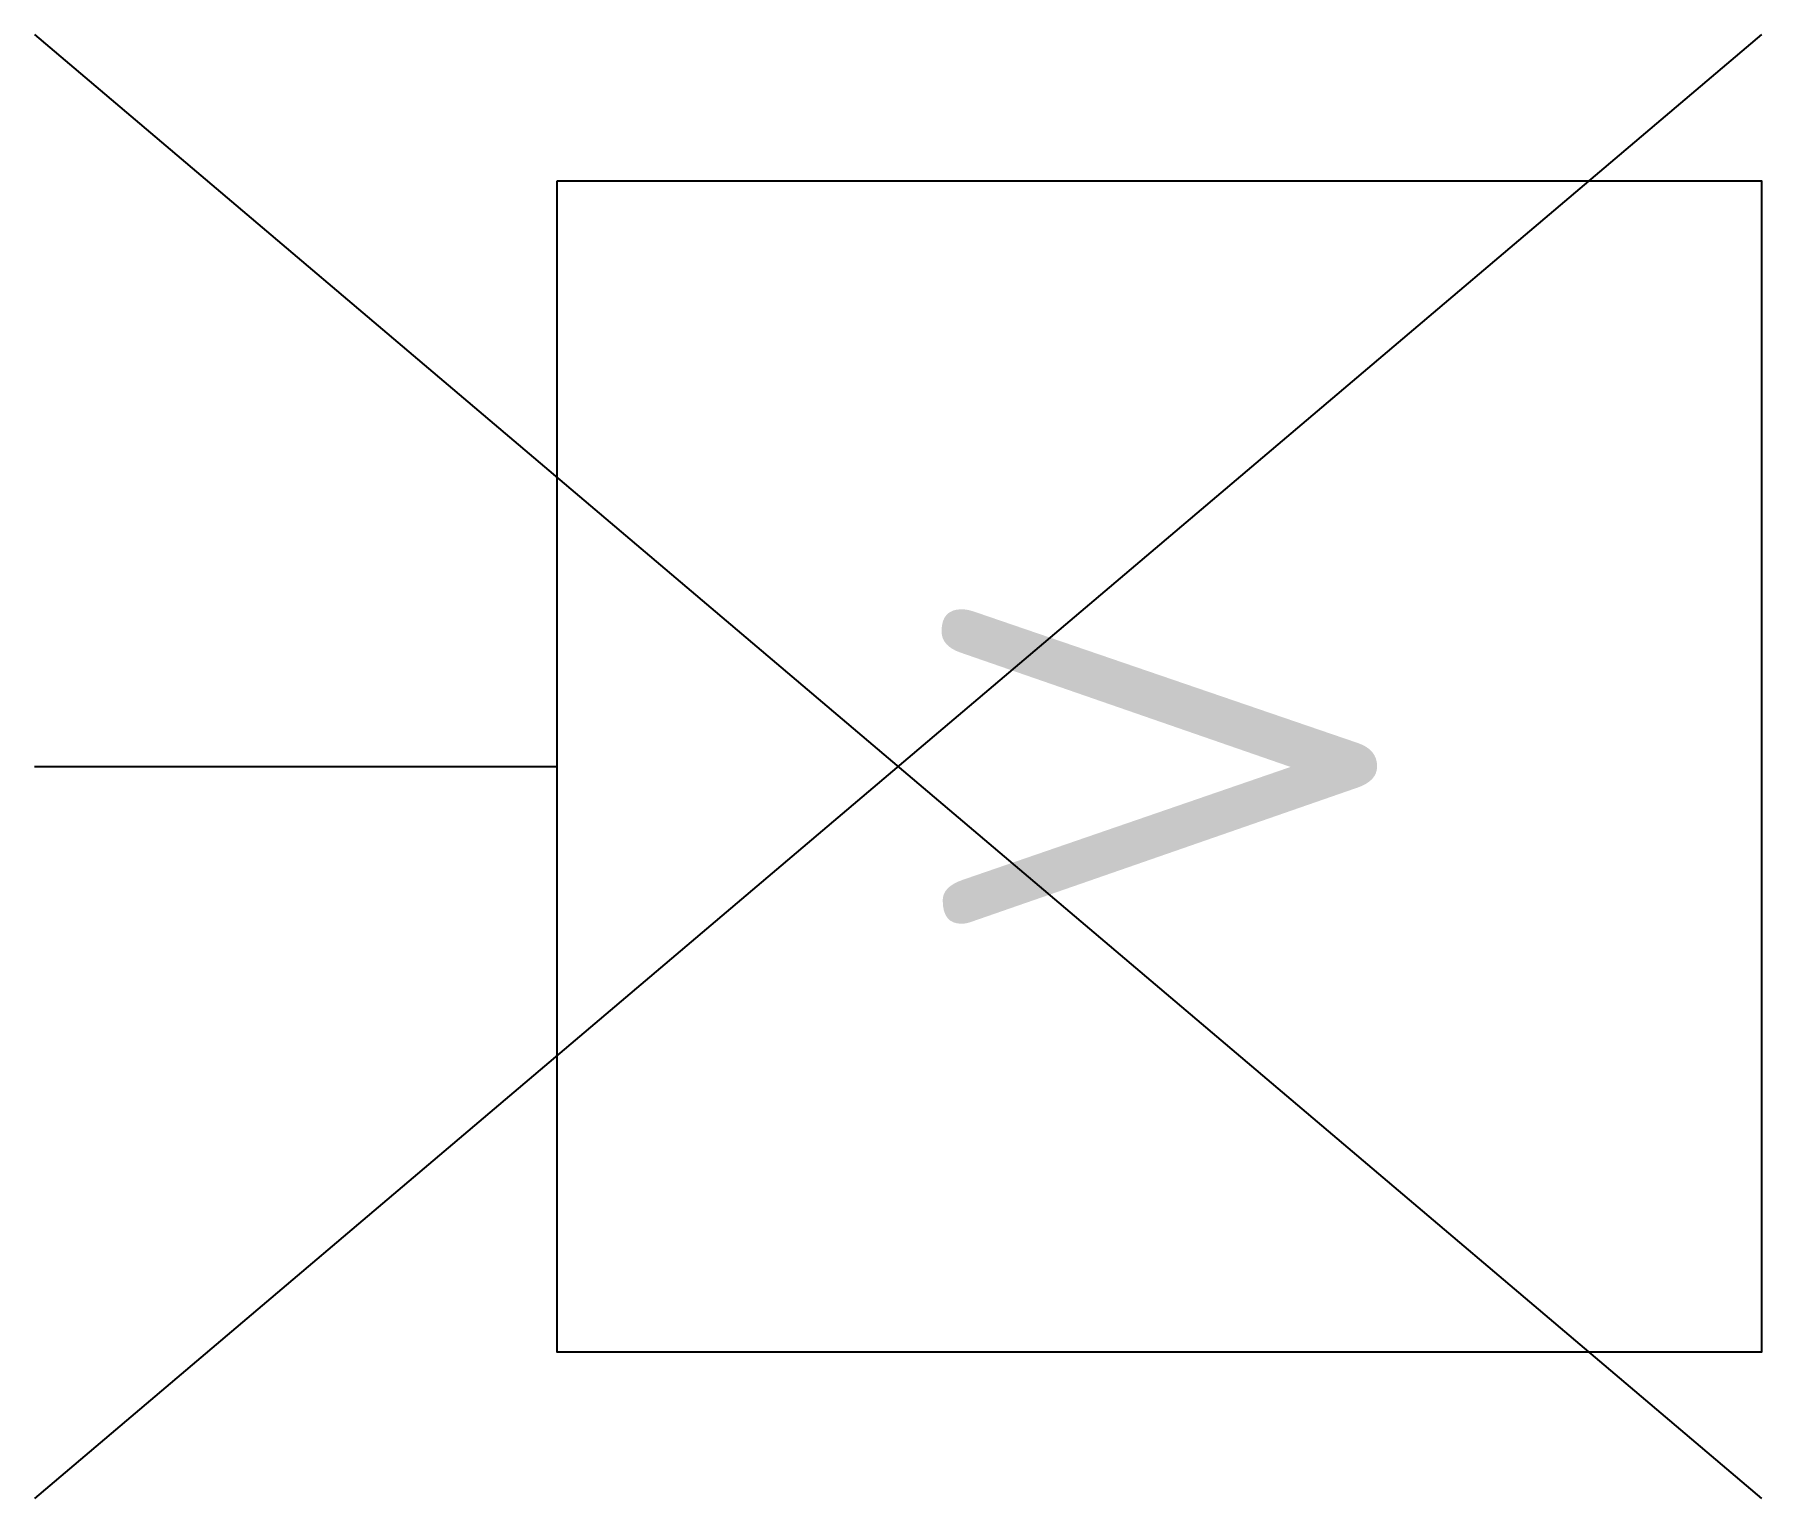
# Model space of a CAD drawing. Header units: metres. Extents: x 0 to 4.96, y -2.1 to 2.1.
import ezdxf
from ezdxf.enums import TextEntityAlignment as Align

# ---------------------------------------------------------------- set-up
doc = ezdxf.new("R2010")
doc.units = ezdxf.units.M
doc.styles.add('NLCS-ISO', font='NLCS-ISO.ttf')

msp = doc.modelspace()

# ---------------------------------------------------------------- linework, layer by layer
for p, q in [((4.9563, 2.1018), (0, -2.1018)), ((0, 2.1018), (4.9563, -2.1018)), ((0, 0), (1.5, 0))]:
    msp.add_line(p, q)
msp.add_lwpolyline([(1.5, 1.6814), (4.9563, 1.6814), (4.9563, -1.6814), (1.5, -1.6814)], close=True)

# ---------------------------------------------------------------- texts
at = {"style": 'NLCS-ISO'}
msp.add_text('V', height=1.25, rotation=90, dxfattribs=at).set_placement((3.2282, 0), align=Align.MIDDLE_CENTER)

doc.saveas('drawing.dxf')
